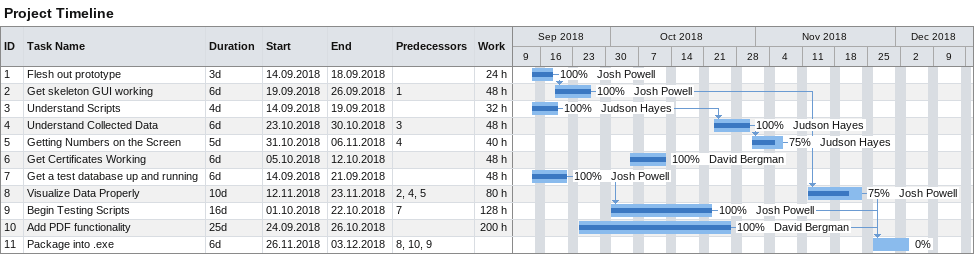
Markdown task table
Project Timeline

| ID | Task | Duration | Start | Finish | Predecessors | Resources | % complete | Work (h) |
|---|---|---|---|---|---|---|---|---|
| 1 | Flesh out prototype | 3d | 2018-09-14 | 2018-09-18 |  | Josh Powell | 100 | 24 |
| 2 | Get skeleton GUI working | 6d | 2018-09-19 | 2018-09-26 | 1 | Josh Powell | 100 | 48 |
| 3 | Understand Scripts | 4d | 2018-09-14 | 2018-09-19 |  | Judson Hayes | 100 | 32 |
| 4 | Understand Collected Data | 6d | 2018-10-23 | 2018-10-30 | 3 | Judson Hayes | 100 | 48 |
| 5 | Getting Numbers on the Screen | 5d | 2018-10-31 | 2018-11-06 | 4 | Judson Hayes | 75 | 40 |
| 6 | Get Certificates Working | 6d | 2018-10-05 | 2018-10-12 |  | David Bergman | 100 | 48 |
| 7 | Get a test database up and running | 6d | 2018-09-14 | 2018-09-21 |  | Josh Powell | 100 | 48 |
| 8 | Visualize Data Properly | 10d | 2018-11-12 | 2018-11-23 | 2, 4, 5 | Josh Powell | 75 | 80 |
| 9 | Begin Testing Scripts | 16d | 2018-10-01 | 2018-10-22 | 7 | Josh Powell | 100 | 128 |
| 10 | Add PDF functionality | 25d | 2018-09-24 | 2018-10-26 |  | David Bergman | 100 | 200 |
| 11 | Package into .exe | 6d | 2018-11-26 | 2018-12-03 | 8, 10, 9 |  | 0 |  |
